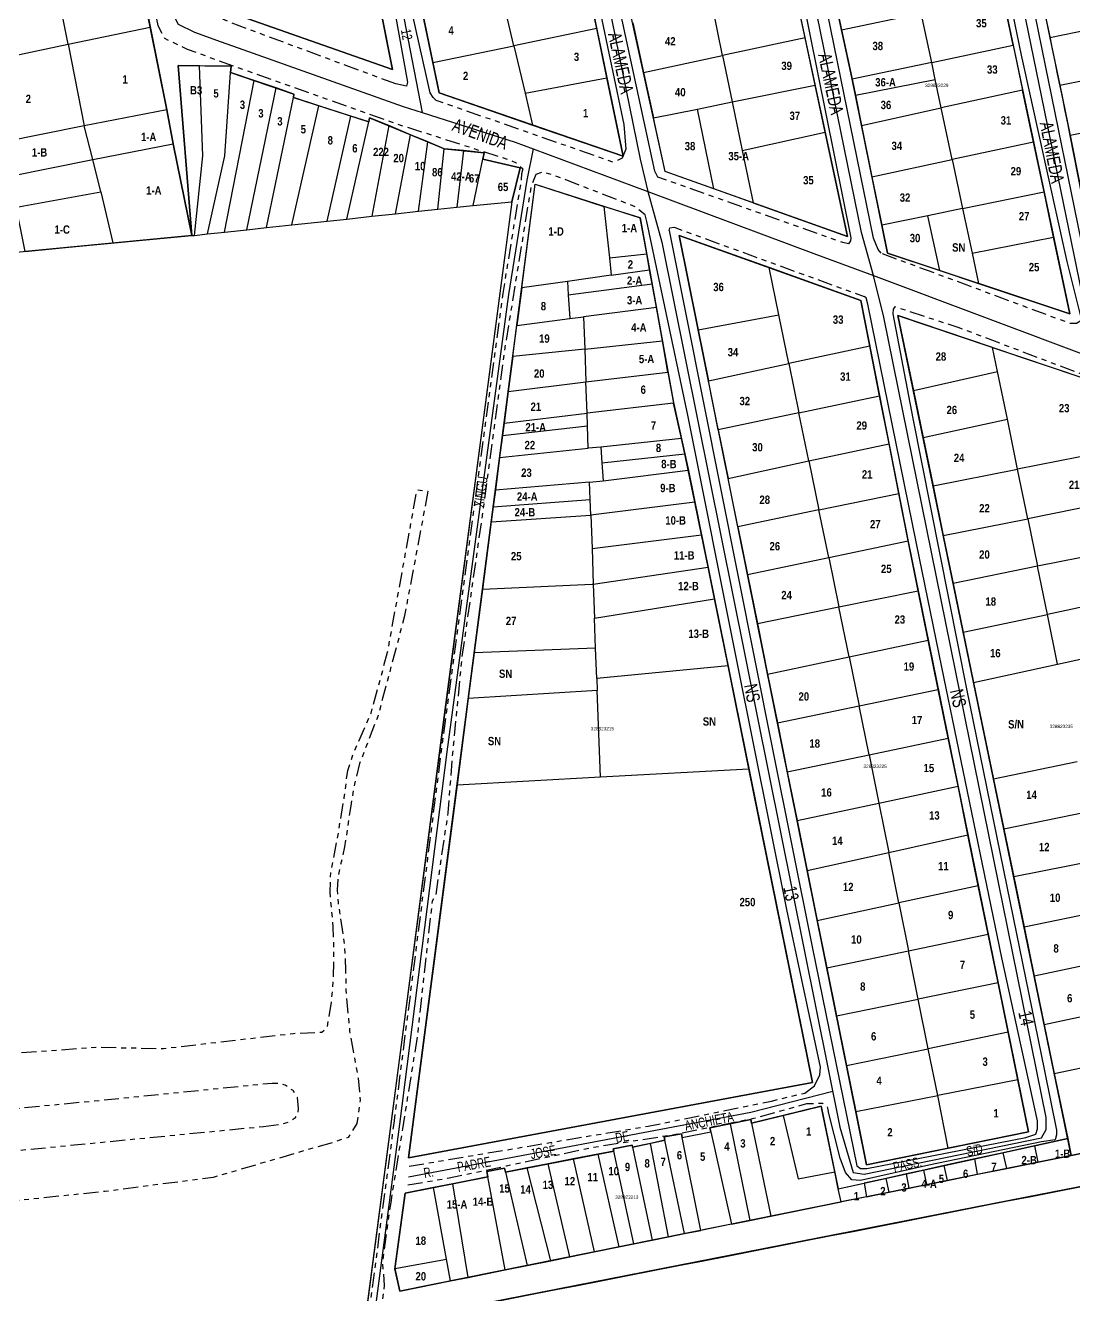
# Model space of a CAD drawing. Extents: x 205316 to 208372, y 4848714 to 4853250.
# Drawn here: x 206310.3 to 206625.4, y 4852137.1 to 4852518.7 of the extents above; entities that cross this region are included whole.
import ezdxf
from ezdxf.enums import TextEntityAlignment as Align

# ---------------------------------------------------------------- set-up
doc = ezdxf.new("R2010")
doc.units = 0
doc.header["$LTSCALE"] = 1.5
doc.header["$MEASUREMENT"] = 0
doc.linetypes.add('TRACO_25', pattern=[8, 3, -1, 1, -1, 1, -1])
for name, color, linetype in [('CD-MALHA-LOTES', 40, 'CONTINUOUS'), ('CD_TXT_QUADRA', 7, 'CONTINUOUS'), ('RU-QUADRAS', 6, 'CONTINUOUS'), ('SV-EIXO-RUA-N-PAV', 6, 'CONTINUOUS'), ('SV-EIXO-RUA-PAV', 20, 'CONTINUOUS'), ('SV-RUA-NAO-PAV-S-GUIA-C-GUIA', 7, 'CONTINUOUS'), ('SV-RUA-PAVIM-S-GUIA-C-GUIA', 7, 'CONTINUOUS'), ('SV-TXT-RUA-N-PAV-S-GUIA-C-GUIA', 7, 'CONTINUOUS'), ('SV-TXT-RUA-PAV-S-GUIA-C-GUIA', 7, 'CONTINUOUS'), ('Th_NmrPort', 7, 'CONTINUOUS')]:
    doc.layers.add(name, color=color, linetype=linetype)
doc.styles.add('ARIAL', font='arial.ttf')
doc.styles.add('ROMANS', font='arial.ttf', dxfattribs={"height": 0.2})
doc.styles.get("Standard").update_dxf_attribs({"font": 'swisscbo.ttf'})

msp = doc.modelspace()

# ---------------------------------------------------------------- linework, layer by layer
at = {"layer": 'CD-MALHA-LOTES', "linetype": 'Continuous'}
for p, q in [((206420.62, 4852505.38), (206408.37, 4852567.52)), ((206347.84, 4852518.12), (206344.86, 4852532.86)), ((206482.05, 4852517.7), (206479.06, 4852532.18)), ((206544.66, 4852514.9), (206541.53, 4852529.55)), ((206552.55, 4852531.64), (206555.65, 4852517.3)), ((206323.17, 4852512.98), (206320.28, 4852527.63)), ((206457.17, 4852512.53), (206453.74, 4852527.22)), ((206607.22, 4852512.66), (206604.1, 4852527.43)), ((206615.34, 4852528.9), (206618.26, 4852514.9)), ((206365.85, 4852524.66), (206420.62, 4852505.38)), ((206429.68, 4852522.51), (206432.81, 4852507.46)), ((206519.88, 4852509.56), (206516.81, 4852524.4)), ((206555.65, 4852517.3), (206579.58, 4852522.31)), ((206582.72, 4852507.5), (206579.58, 4852522.31)), ((206323.17, 4852512.98), (206347.84, 4852518.12)), ((206352.83, 4852493.28), (206347.84, 4852518.12)), ((206492.87, 4852519.42), (206496.14, 4852504.44)), ((206642.52, 4852519.91), (206618.26, 4852514.9)), ((206482.05, 4852517.7), (206457.17, 4852512.53)), ((206485.11, 4852502.9), (206482.05, 4852517.7)), ((206544.66, 4852514.9), (206519.88, 4852509.56)), ((206547.7, 4852500.72), (206544.66, 4852514.9)), ((206555.65, 4852517.3), (206558.75, 4852502.95)), ((206618.26, 4852514.9), (206621.23, 4852500.67)), ((206298.61, 4852507.77), (206323.17, 4852512.98)), ((206323.17, 4852512.98), (206328.01, 4852488.42)), ((206432.81, 4852507.46), (206457.17, 4852512.53)), ((206457.17, 4852512.53), (206460.51, 4852498.23)), ((206582.72, 4852507.5), (206607.22, 4852512.66)), ((206607.22, 4852512.66), (206610.06, 4852499.19)), ((206356.25, 4852506.64), (206360.38, 4852455.44)), ((206362.68, 4852506.52), (206356.25, 4852506.64)), ((206432.81, 4852507.46), (206434.7, 4852498.34)), ((206496.14, 4852504.44), (206519.88, 4852509.56)), ((206519.88, 4852509.56), (206522.76, 4852495.64)), ((206582.72, 4852507.5), (206558.85, 4852502.47)), ((206583.8, 4852502.41), (206582.72, 4852507.5)), ((206372.2, 4852506.35), (206362.68, 4852506.52)), ((206363.67, 4852479.47), (206362.68, 4852506.52)), ((206370.23, 4852479.47), (206372.01, 4852504.53)), ((206372.01, 4852504.53), (206372.2, 4852506.35)), ((206379.13, 4852502.09), (206372.01, 4852504.53)), ((206460.51, 4852498.23), (206485.11, 4852502.9)), ((206489.98, 4852479.32), (206485.11, 4852502.9)), ((206496.14, 4852504.44), (206499.11, 4852490.83)), ((206558.75, 4852502.95), (206558.85, 4852502.47)), ((206621.23, 4852500.67), (206645.5, 4852505.48)), ((206370.15, 4852456.49), (206379.13, 4852502.09)), ((206376.86, 4852457.21), (206385.67, 4852499.84)), ((206385.67, 4852499.84), (206379.13, 4852502.09)), ((206391.03, 4852498), (206385.67, 4852499.84)), ((206522.76, 4852495.64), (206547.7, 4852500.72)), ((206550.73, 4852486.53), (206547.7, 4852500.72)), ((206558.85, 4852502.47), (206559.82, 4852497.67)), ((206559.82, 4852497.67), (206583.8, 4852502.41)), ((206585.61, 4852493.84), (206583.8, 4852502.41)), ((206610.06, 4852499.19), (206585.61, 4852493.84)), ((206613.36, 4852483.51), (206610.06, 4852499.19)), ((206621.23, 4852500.67), (206624.33, 4852485.56)), ((206382.8, 4852457.85), (206390.94, 4852496.95)), ((206390.94, 4852496.95), (206391.03, 4852498)), ((206398.52, 4852494.5), (206390.94, 4852496.95)), ((206434.7, 4852498.34), (206462.74, 4852488.69)), ((206460.51, 4852498.23), (206462.74, 4852488.69)), ((206512.29, 4852493.51), (206522.76, 4852495.64)), ((206522.76, 4852495.64), (206525.78, 4852481.02)), ((206559.82, 4852497.67), (206561.65, 4852488.58)), ((206352.83, 4852493.28), (206328.01, 4852488.42)), ((206354.74, 4852483.07), (206352.83, 4852493.28)), ((206390.44, 4852458.67), (206398.52, 4852494.5)), ((206408.19, 4852491.37), (206398.52, 4852494.5)), ((206401.07, 4852459.82), (206408.19, 4852491.37)), ((206413.52, 4852489.65), (206408.19, 4852491.37)), ((206499.11, 4852490.83), (206512.29, 4852493.51)), ((206517.29, 4852469.52), (206512.29, 4852493.51)), ((206561.65, 4852488.58), (206585.61, 4852493.84)), ((206588.91, 4852478.31), (206585.61, 4852493.84)), ((206328.01, 4852488.42), (206303.7, 4852483.56)), ((206330.65, 4852478.3), (206328.01, 4852488.42)), ((206406.91, 4852460.44), (206413.52, 4852489.65)), ((206413.8, 4852490.9), (206413.52, 4852489.65)), ((206419.54, 4852488.52), (206413.8, 4852490.9)), ((206419.54, 4852488.52), (206414.44, 4852461.25)), ((206426.12, 4852485.8), (206419.54, 4852488.52)), ((206462.74, 4852488.69), (206489.98, 4852479.32)), ((206502.62, 4852474.74), (206499.11, 4852490.83)), ((206561.65, 4852488.58), (206564.76, 4852473.17)), ((206648.63, 4852490.3), (206624.33, 4852485.56)), ((206421.55, 4852462.02), (206426.12, 4852485.8)), ((206431.27, 4852483.67), (206426.12, 4852485.8)), ((206525.78, 4852481.02), (206550.73, 4852486.53)), ((206557.45, 4852455.15), (206550.73, 4852486.53)), ((206624.33, 4852485.56), (206627.23, 4852470.96)), ((206330.65, 4852478.3), (206354.74, 4852483.07)), ((206360.38, 4852455.44), (206354.74, 4852483.07)), ((206428.46, 4852462.76), (206431.27, 4852483.67)), ((206436.24, 4852481.59), (206431.27, 4852483.67)), ((206434.32, 4852463.39), (206436.24, 4852481.59)), ((206442.04, 4852481), (206436.24, 4852481.59)), ((206442.04, 4852481), (206440.01, 4852464)), ((206448.24, 4852480.38), (206442.04, 4852481)), ((206447.83, 4852478.39), (206448.24, 4852480.38)), ((206525.78, 4852481.02), (206529.02, 4852465.31)), ((206613.36, 4852483.51), (206588.91, 4852478.31)), ((206616.52, 4852468.57), (206613.36, 4852483.51)), ((206305.71, 4852473.36), (206330.65, 4852478.3)), ((206333.02, 4852468.62), (206330.65, 4852478.3)), ((206361.14, 4852455.52), (206363.67, 4852479.47)), ((206365.07, 4852455.94), (206370.23, 4852479.47)), ((206444.94, 4852464.53), (206447.83, 4852478.39)), ((206459.01, 4852475.79), (206447.83, 4852478.39)), ((206564.76, 4852473.17), (206588.91, 4852478.31)), ((206588.91, 4852478.31), (206592.03, 4852463.58)), ((206456.52, 4852465.57), (206459.01, 4852475.79)), ((206517.29, 4852469.52), (206502.62, 4852474.74)), ((206564.76, 4852473.17), (206567.7, 4852458.63)), ((206307.63, 4852463.99), (206333.02, 4852468.62)), ((206333.02, 4852468.62), (206336.59, 4852453.24)), ((206459.5, 4852439.74), (206463.55, 4852470.87)), ((206463.55, 4852470.87), (206484.15, 4852464.25)), ((206529.02, 4852465.31), (206517.29, 4852469.52)), ((206592.03, 4852463.58), (206616.52, 4852468.57)), ((206619.38, 4852454.98), (206616.52, 4852468.57)), ((206444.94, 4852464.53), (206456.52, 4852465.57)), ((206456.52, 4852465.57), (206446.5, 4852389.37)), ((206529.02, 4852465.31), (206557.45, 4852455.15)), ((206406.91, 4852460.44), (206414.44, 4852461.25)), ((206414.44, 4852461.25), (206421.55, 4852462.02)), ((206421.55, 4852462.02), (206428.46, 4852462.76)), ((206428.46, 4852462.76), (206434.32, 4852463.39)), ((206434.32, 4852463.39), (206440.01, 4852464)), ((206440.01, 4852464), (206444.94, 4852464.53)), ((206495.13, 4852460.78), (206484.15, 4852464.25)), ((206484.15, 4852464.25), (206485.85, 4852448.75)), ((206581.53, 4852461.43), (206567.7, 4852458.63)), ((206592.03, 4852463.58), (206581.53, 4852461.43)), ((206585.15, 4852444.97), (206581.53, 4852461.43)), ((206592.03, 4852463.58), (206594.87, 4852450.2)), ((206370.15, 4852456.49), (206376.86, 4852457.21)), ((206376.86, 4852457.21), (206382.8, 4852457.85)), ((206382.8, 4852457.85), (206390.44, 4852458.67)), ((206390.44, 4852458.67), (206401.07, 4852459.82)), ((206401.07, 4852459.82), (206406.91, 4852460.44)), ((206497.07, 4852449.99), (206495.13, 4852460.78)), ((206567.7, 4852458.63), (206569.41, 4852450.17)), ((206310.31, 4852450.65), (206336.59, 4852453.24)), ((206336.59, 4852453.24), (206360.38, 4852455.44)), ((206360.38, 4852455.44), (206361.14, 4852455.52)), ((206361.14, 4852455.52), (206365.07, 4852455.94)), ((206365.07, 4852455.94), (206370.15, 4852456.49)), ((206533.86, 4852445.83), (206506.79, 4852455.52)), ((206506.79, 4852455.52), (206512.52, 4852427.13)), ((206594.87, 4852450.2), (206619.38, 4852454.98)), ((206624.25, 4852431.9), (206619.38, 4852454.98)), ((206485.85, 4852448.75), (206497.07, 4852449.99)), ((206497.94, 4852445.15), (206497.07, 4852449.99)), ((206569.41, 4852450.17), (206585.15, 4852444.97)), ((206594.87, 4852450.2), (206596.81, 4852441.04)), ((206485.85, 4852448.75), (206486.42, 4852443.53)), ((206561.47, 4852435.94), (206533.86, 4852445.83)), ((206536.78, 4852431.61), (206533.86, 4852445.83)), ((206486.42, 4852443.53), (206473.26, 4852441.68)), ((206486.42, 4852443.53), (206497.94, 4852445.15)), ((206498.7, 4852440.95), (206497.94, 4852445.15)), ((206585.15, 4852444.97), (206596.81, 4852441.04)), ((206459.5, 4852439.74), (206458.03, 4852428.47)), ((206473.26, 4852441.68), (206459.5, 4852439.74)), ((206473.26, 4852441.68), (206473.51, 4852437.65)), ((206473.51, 4852437.65), (206498.7, 4852440.95)), ((206499.97, 4852433.88), (206498.7, 4852440.95)), ((206596.81, 4852441.04), (206624.25, 4852431.9)), ((206473.51, 4852437.65), (206473.95, 4852430.52)), ((206564.15, 4852422.25), (206561.47, 4852435.94)), ((206458.03, 4852428.47), (206473.95, 4852430.52)), ((206473.95, 4852430.52), (206478.07, 4852431.05)), ((206499.97, 4852433.88), (206478.07, 4852431.05)), ((206478.07, 4852431.05), (206478.43, 4852421.36)), ((206501.79, 4852423.79), (206499.97, 4852433.88)), ((206512.52, 4852427.13), (206536.78, 4852431.61)), ((206539.78, 4852417.01), (206536.78, 4852431.61)), ((206601.03, 4852421.83), (206572.57, 4852431.43)), ((206572.57, 4852431.43), (206577.22, 4852408.9)), ((206456.81, 4852419.1), (206458.03, 4852428.47)), ((206512.52, 4852427.13), (206515.61, 4852411.81)), ((206478.43, 4852421.36), (206501.79, 4852423.79)), ((206503.47, 4852414.44), (206501.79, 4852423.79)), ((206456.81, 4852419.1), (206455.45, 4852408.61)), ((206478.43, 4852421.36), (206456.81, 4852419.1)), ((206478.43, 4852421.36), (206478.79, 4852411.45)), ((206564.15, 4852422.25), (206539.78, 4852417.01)), ((206567.08, 4852407.3), (206564.15, 4852422.25)), ((206601.03, 4852421.83), (206628.45, 4852412.57)), ((206602.51, 4852414.59), (206601.03, 4852421.83)), ((206515.61, 4852411.81), (206539.78, 4852417.01)), ((206539.78, 4852417.01), (206542.83, 4852402.18)), ((206455.45, 4852408.61), (206478.79, 4852411.45)), ((206478.79, 4852411.45), (206503.47, 4852414.44)), ((206479.14, 4852402.04), (206478.79, 4852411.45)), ((206503.47, 4852414.44), (206505.15, 4852405.12)), ((206518.58, 4852397.06), (206515.61, 4852411.81)), ((206577.22, 4852408.9), (206602.51, 4852414.59)), ((206605.46, 4852400.24), (206602.51, 4852414.59)), ((206455.45, 4852408.61), (206454.21, 4852399.09)), ((206577.22, 4852408.9), (206580.13, 4852394.78)), ((206505.15, 4852405.12), (206479.14, 4852402.04)), ((206507.49, 4852394.46), (206505.15, 4852405.12)), ((206542.83, 4852402.18), (206567.08, 4852407.3)), ((206569.9, 4852392.88), (206567.08, 4852407.3)), ((206454.21, 4852399.09), (206479.14, 4852402.04)), ((206479.27, 4852398.24), (206479.14, 4852402.04)), ((206542.83, 4852402.18), (206518.58, 4852397.06)), ((206545.81, 4852387.7), (206542.83, 4852402.18)), ((206580.13, 4852394.78), (206605.46, 4852400.24)), ((206608.53, 4852385.25), (206605.46, 4852400.24)), ((206454.21, 4852399.09), (206453.73, 4852395.37)), ((206453.73, 4852395.37), (206479.27, 4852398.24)), ((206479.52, 4852391.53), (206479.27, 4852398.24)), ((206518.58, 4852397.06), (206521.52, 4852382.48)), ((206453.73, 4852395.37), (206452.86, 4852388.75)), ((206507.49, 4852394.46), (206483.3, 4852391.88)), ((206508.54, 4852389.81), (206507.49, 4852394.46)), ((206545.81, 4852387.7), (206569.9, 4852392.88)), ((206572.82, 4852377.97), (206569.9, 4852392.88)), ((206580.13, 4852394.78), (206583.13, 4852380.23)), ((206446.5, 4852389.37), (206436.44, 4852312.96)), ((206452.86, 4852388.75), (206451.59, 4852378.92)), ((206452.86, 4852388.75), (206479.52, 4852391.53)), ((206483.3, 4852391.88), (206479.52, 4852391.53)), ((206483.3, 4852391.88), (206483.59, 4852387.16)), ((206483.59, 4852387.16), (206508.54, 4852389.81)), ((206509.57, 4852384.96), (206508.54, 4852389.81)), ((206633, 4852390.08), (206608.53, 4852385.25)), ((206483.59, 4852387.16), (206483.95, 4852381.78)), ((206483.95, 4852381.78), (206509.57, 4852384.96)), ((206511.53, 4852375.33), (206509.57, 4852384.96)), ((206521.52, 4852382.48), (206545.81, 4852387.7)), ((206545.81, 4852387.7), (206548.84, 4852372.97)), ((206583.13, 4852380.23), (206608.53, 4852385.25)), ((206611.59, 4852370.35), (206608.53, 4852385.25)), ((206479.9, 4852381.29), (206451.59, 4852378.92)), ((206479.9, 4852381.29), (206483.95, 4852381.78)), ((206480.08, 4852376.14), (206479.9, 4852381.29)), ((206524.47, 4852367.89), (206521.52, 4852382.48)), ((206451.59, 4852378.92), (206450.94, 4852373.96)), ((206548.84, 4852372.97), (206572.82, 4852377.97)), ((206575.61, 4852363.72), (206572.82, 4852377.97)), ((206583.13, 4852380.23), (206586.21, 4852365.3)), ((206450.94, 4852373.96), (206450.35, 4852369.43)), ((206450.94, 4852373.96), (206480.08, 4852376.14)), ((206480.26, 4852371.37), (206480.08, 4852376.14)), ((206511.53, 4852375.33), (206480.26, 4852371.37)), ((206513.52, 4852365.54), (206511.53, 4852375.33)), ((206636, 4852375.21), (206611.59, 4852370.35)), ((206450.35, 4852369.43), (206447.71, 4852349.11)), ((206450.35, 4852369.43), (206480.26, 4852371.37)), ((206480.26, 4852371.37), (206480.63, 4852361.38)), ((206548.84, 4852372.97), (206524.47, 4852367.89)), ((206551.78, 4852358.69), (206548.84, 4852372.97)), ((206586.21, 4852365.3), (206611.59, 4852370.35)), ((206611.59, 4852370.35), (206614.52, 4852356.03)), ((206480.63, 4852361.38), (206513.52, 4852365.54)), ((206515.51, 4852355.74), (206513.52, 4852365.54)), ((206524.47, 4852367.89), (206527.36, 4852353.55)), ((206551.78, 4852358.69), (206575.61, 4852363.72)), ((206578.67, 4852348.69), (206575.61, 4852363.72)), ((206586.21, 4852365.3), (206589.18, 4852350.91)), ((206480.63, 4852361.38), (206481.02, 4852350.63)), ((206527.36, 4852353.55), (206551.78, 4852358.69)), ((206551.78, 4852358.69), (206554.84, 4852343.81)), ((206638.89, 4852360.94), (206614.52, 4852356.03)), ((206481.02, 4852350.63), (206515.51, 4852355.74)), ((206517.43, 4852346.26), (206515.51, 4852355.74)), ((206614.52, 4852356.03), (206589.18, 4852350.91)), ((206617.49, 4852341.56), (206614.52, 4852356.03)), ((206480.69, 4852350.58), (206447.71, 4852349.11)), ((206481.02, 4852350.63), (206480.69, 4852350.58)), ((206481.02, 4852350.63), (206481.39, 4852340.43)), ((206527.36, 4852353.55), (206530.34, 4852338.79)), ((206589.18, 4852350.91), (206592.21, 4852336.2)), ((206447.71, 4852349.11), (206445.22, 4852329.99)), ((206554.84, 4852343.81), (206578.67, 4852348.69)), ((206581.69, 4852333.87), (206578.67, 4852348.69)), ((206641.76, 4852346.72), (206617.49, 4852341.56)), ((206481.39, 4852340.43), (206517.43, 4852346.26)), ((206521.52, 4852326.12), (206517.43, 4852346.26)), ((206530.34, 4852338.79), (206554.84, 4852343.81)), ((206557.92, 4852328.82), (206554.84, 4852343.81)), ((206481.72, 4852331.45), (206481.39, 4852340.43)), ((206530.34, 4852338.79), (206533.4, 4852323.61)), ((206592.21, 4852336.2), (206617.49, 4852341.56)), ((206620.56, 4852326.59), (206617.49, 4852341.56)), ((206592.21, 4852336.2), (206595.34, 4852321.07)), ((206481.72, 4852331.45), (206445.22, 4852329.99)), ((206482.05, 4852322.34), (206481.72, 4852331.45)), ((206557.92, 4852328.82), (206581.69, 4852333.87)), ((206584.72, 4852319), (206581.69, 4852333.87)), ((206620.56, 4852326.59), (206644.76, 4852331.89)), ((206445.22, 4852329.99), (206443.44, 4852316.29)), ((206533.4, 4852323.61), (206557.92, 4852328.82)), ((206557.92, 4852328.82), (206560.95, 4852314.08)), ((206521.52, 4852326.12), (206482.05, 4852322.34)), ((206527.8, 4852295.18), (206521.52, 4852326.12)), ((206533.4, 4852323.61), (206536.35, 4852308.99)), ((206595.34, 4852321.07), (206620.56, 4852326.59)), ((206482.05, 4852322.34), (206482.19, 4852318.65)), ((206595.34, 4852321.07), (206601.31, 4852292.09)), ((206443.44, 4852316.29), (206440.06, 4852290.3)), ((206482.19, 4852318.65), (206443.44, 4852316.29)), ((206483.14, 4852292.7), (206482.19, 4852318.65)), ((206560.95, 4852314.08), (206584.72, 4852319)), ((206587.69, 4852304.41), (206584.72, 4852319)), ((206436.44, 4852312.96), (206429.08, 4852256.75)), ((206536.35, 4852308.99), (206560.95, 4852314.08)), ((206563.91, 4852299.39), (206560.95, 4852314.08)), ((206536.35, 4852308.99), (206539.33, 4852294.2)), ((206563.91, 4852299.39), (206587.69, 4852304.41)), ((206590.64, 4852289.93), (206587.69, 4852304.41)), ((206539.33, 4852294.2), (206563.91, 4852299.39)), ((206563.91, 4852299.39), (206566.83, 4852284.87)), ((206626.4, 4852297.25), (206601.31, 4852292.09)), ((206483.14, 4852292.7), (206527.8, 4852295.18)), ((206546.95, 4852200.88), (206527.8, 4852295.18)), ((206539.33, 4852294.2), (206542.27, 4852279.65)), ((206440.06, 4852290.3), (206425.49, 4852178.17)), ((206440.06, 4852290.3), (206483.14, 4852292.7)), ((206566.83, 4852284.87), (206590.64, 4852289.93)), ((206593.62, 4852275.32), (206590.64, 4852289.93)), ((206601.31, 4852292.09), (206604.41, 4852277.08)), ((206542.27, 4852279.65), (206566.83, 4852284.87)), ((206566.83, 4852284.87), (206569.82, 4852270.02)), ((206604.41, 4852277.08), (206629.37, 4852282.21)), ((206542.27, 4852279.65), (206545.31, 4852264.57)), ((206569.82, 4852270.02), (206593.62, 4852275.32)), ((206596.74, 4852260.01), (206593.62, 4852275.32)), ((206604.41, 4852277.08), (206607.38, 4852262.67)), ((206545.31, 4852264.57), (206569.82, 4852270.02)), ((206572.87, 4852254.84), (206569.82, 4852270.02)), ((206632.26, 4852267.56), (206607.38, 4852262.67)), ((206545.31, 4852264.57), (206548.34, 4852249.52)), ((206607.38, 4852262.67), (206610.48, 4852247.64)), ((206596.74, 4852260.01), (206572.87, 4852254.84)), ((206599.71, 4852245.41), (206596.74, 4852260.01)), ((206429.08, 4852256.75), (206421.14, 4852196.04)), ((206548.34, 4852249.52), (206572.87, 4852254.84)), ((206572.87, 4852254.84), (206575.77, 4852240.42)), ((206610.48, 4852247.64), (206635.19, 4852252.74)), ((206548.34, 4852249.52), (206551.22, 4852235.29)), ((206610.48, 4852247.64), (206613.55, 4852232.78)), ((206575.77, 4852240.42), (206599.71, 4852245.41)), ((206602.69, 4852230.83), (206599.71, 4852245.41)), ((206551.22, 4852235.29), (206575.77, 4852240.42)), ((206578.69, 4852225.94), (206575.77, 4852240.42)), ((206638.08, 4852238.08), (206613.55, 4852232.78)), ((206551.22, 4852235.29), (206554.11, 4852220.93)), ((206613.55, 4852232.78), (206616.56, 4852218.17)), ((206602.69, 4852230.83), (206578.69, 4852225.94)), ((206605.72, 4852215.95), (206602.69, 4852230.83)), ((206554.11, 4852220.93), (206578.69, 4852225.94)), ((206581.69, 4852211), (206578.69, 4852225.94)), ((206907.76, 4852225.1), (206611.27, 4852166.36)), ((206554.11, 4852220.93), (206557.14, 4852205.95)), ((206640.97, 4852223.46), (206616.56, 4852218.17)), ((206616.56, 4852218.17), (206619.57, 4852203.57)), ((206605.72, 4852215.95), (206581.69, 4852211)), ((206608.64, 4852201.62), (206605.72, 4852215.95)), ((206557.14, 4852205.95), (206581.69, 4852211)), ((206584.53, 4852196.92), (206581.69, 4852211)), ((206557.14, 4852205.95), (206559.92, 4852192.12)), ((206619.57, 4852203.57), (206643.88, 4852208.7)), ((206608.64, 4852201.62), (206584.53, 4852196.92)), ((206611.81, 4852186.04), (206608.64, 4852201.62)), ((206619.57, 4852203.57), (206623.61, 4852183.99)), ((206425.49, 4852178.17), (206546.95, 4852200.88)), ((206421.14, 4852196.04), (206404.68, 4852070.14)), ((206549.47, 4852193.75), (206538.04, 4852190.95)), ((206553.59, 4852173.98), (206549.47, 4852193.75)), ((206559.92, 4852192.12), (206584.53, 4852196.92)), ((206587.71, 4852181.11), (206584.53, 4852196.92)), ((206538.04, 4852190.95), (206528.56, 4852188.62)), ((206538.04, 4852190.95), (206542.57, 4852171.92)), ((206559.92, 4852192.12), (206563.16, 4852176.08)), ((206522.13, 4852188.45), (206516.08, 4852187.21)), ((206516.08, 4852187.21), (206516.35, 4852186)), ((206528.33, 4852189.72), (206522.13, 4852188.45)), ((206522.13, 4852188.45), (206528.04, 4852159.39)), ((206528.56, 4852188.62), (206528.33, 4852189.72)), ((206528.56, 4852188.62), (206534.33, 4852160.66)), ((206498.2, 4852182.55), (206492.8, 4852181.36)), ((206502.52, 4852183.5), (206498.2, 4852182.55)), ((206503.6, 4852154.44), (206498.2, 4852182.55)), ((206507.49, 4852185.41), (206502.31, 4852184.47)), ((206502.31, 4852184.47), (206502.52, 4852183.5)), ((206508.47, 4852155.42), (206502.52, 4852183.5)), ((206507.71, 4852184.3), (206507.49, 4852185.41)), ((206507.71, 4852184.3), (206516.35, 4852186)), ((206513.3, 4852156.4), (206507.71, 4852184.3)), ((206516.35, 4852186), (206522.56, 4852158.28)), ((206587.71, 4852181.11), (206611.81, 4852186.04)), ((206623.61, 4852183.99), (206613.63, 4852181.8)), ((206624.65, 4852178.95), (206623.61, 4852183.99)), ((206624.65, 4852178.95), (206648.79, 4852183.84)), ((206482.39, 4852179.31), (206474.97, 4852177.86)), ((206487.15, 4852180.24), (206482.39, 4852179.31)), ((206482.39, 4852179.31), (206488.73, 4852151.43)), ((206492.66, 4852182.04), (206487.01, 4852180.86)), ((206487.01, 4852180.86), (206487.15, 4852180.24)), ((206493.25, 4852152.34), (206487.15, 4852180.24)), ((206492.8, 4852181.36), (206492.66, 4852182.04)), ((206492.8, 4852181.36), (206498.68, 4852153.44)), ((206563.16, 4852176.08), (206587.71, 4852181.11)), ((206604.24, 4852179.74), (206595.7, 4852177.87)), ((206613.63, 4852181.8), (206604.24, 4852179.74)), ((206605.28, 4852175.03), (206604.24, 4852179.74)), ((206613.63, 4852181.8), (206614.59, 4852176.91)), ((206614.59, 4852176.91), (206624.65, 4852178.95)), ((206454.36, 4852175.09), (206448.99, 4852174.13)), ((206454.63, 4852173.9), (206454.36, 4852175.09)), ((206461.18, 4852175.18), (206454.63, 4852173.9)), ((206467.44, 4852176.4), (206461.18, 4852175.18)), ((206468.27, 4852147.28), (206461.18, 4852175.18)), ((206474.97, 4852177.86), (206467.44, 4852176.4)), ((206473.98, 4852148.44), (206467.44, 4852176.4)), ((206474.97, 4852177.86), (206481.24, 4852149.91)), ((206586.52, 4852175.85), (206580.39, 4852174.51)), ((206595.7, 4852177.87), (206586.52, 4852175.85)), ((206587.5, 4852171.43), (206586.52, 4852175.85)), ((206596.53, 4852173.26), (206595.7, 4852177.87)), ((206596.53, 4852173.26), (206605.28, 4852175.03)), ((206605.28, 4852175.03), (206614.59, 4852176.91)), ((206449.3, 4852172.5), (206438.78, 4852170.42)), ((206448.99, 4852174.13), (206449.3, 4852172.5)), ((206454.57, 4852144.51), (206449.3, 4852172.5)), ((206454.63, 4852173.9), (206461.1, 4852145.83)), ((206542.57, 4852171.92), (206553.59, 4852173.98)), ((206554.65, 4852168.86), (206553.59, 4852173.98)), ((206569.06, 4852172.02), (206562.39, 4852170.56)), ((206575.15, 4852173.36), (206569.06, 4852172.02)), ((206569.94, 4852167.87), (206569.06, 4852172.02)), ((206580.39, 4852174.51), (206575.15, 4852173.36)), ((206575.95, 4852169.09), (206575.15, 4852173.36)), ((206581.29, 4852170.17), (206580.39, 4852174.51)), ((206581.29, 4852170.17), (206587.5, 4852171.43)), ((206587.5, 4852171.43), (206596.53, 4852173.26)), ((206424.44, 4852167.58), (206421.33, 4852144.88)), ((206432.99, 4852169.27), (206424.44, 4852167.58)), ((206438.78, 4852170.42), (206432.99, 4852169.27)), ((206436.92, 4852147.77), (206432.99, 4852169.27)), ((206443.44, 4852142.25), (206438.78, 4852170.42)), ((206554.65, 4852168.86), (206562.39, 4852170.56)), ((206555.49, 4852164.94), (206554.65, 4852168.86)), ((206562.39, 4852170.56), (206563.18, 4852166.5)), ((206563.18, 4852166.5), (206569.94, 4852167.87)), ((206569.94, 4852167.87), (206575.95, 4852169.09)), ((206575.95, 4852169.09), (206581.29, 4852170.17)), ((206611.27, 4852166.36), (206423.29, 4852129.49)), ((206534.33, 4852160.66), (206555.49, 4852164.94)), ((206563.18, 4852166.5), (206555.49, 4852164.94)), ((206522.56, 4852158.28), (206528.04, 4852159.39)), ((206528.04, 4852159.39), (206534.33, 4852160.66)), ((206508.47, 4852155.42), (206513.3, 4852156.4)), ((206522.56, 4852158.28), (206513.3, 4852156.4)), ((206488.73, 4852151.43), (206493.25, 4852152.34)), ((206493.25, 4852152.34), (206498.68, 4852153.44)), ((206498.68, 4852153.44), (206503.6, 4852154.44)), ((206503.6, 4852154.44), (206508.47, 4852155.42)), ((206468.27, 4852147.28), (206473.98, 4852148.44)), ((206473.98, 4852148.44), (206481.24, 4852149.91)), ((206481.24, 4852149.91), (206488.73, 4852151.43)), ((206421.33, 4852144.88), (206436.92, 4852147.77)), ((206421.33, 4852144.88), (206422.92, 4852138.1)), ((206438.12, 4852141.18), (206436.92, 4852147.77)), ((206443.44, 4852142.25), (206454.57, 4852144.51)), ((206454.57, 4852144.51), (206461.1, 4852145.83)), ((206461.1, 4852145.83), (206468.27, 4852147.28)), ((206422.92, 4852138.1), (206438.12, 4852141.18)), ((206438.12, 4852141.18), (206443.44, 4852142.25))]:
    msp.add_line(p, q, dxfattribs=at)
at = {"layer": 'RU-QUADRAS', "linetype": 'Continuous'}
for points in [[(206256.6, 4852717.39), (206305.97, 4852727.93), (206352.83, 4852493.28), (206354.74, 4852483.07), (206360.38, 4852455.44), (206310.31, 4852450.65), (206303.7, 4852483.56), (206295.62, 4852522.55), (206286.72, 4852567.7)], [(206470.78, 4852620.02), (206494.19, 4852624.76), (206501.49, 4852589.6), (206503.05, 4852589.94), (206495.72, 4852625.07), (206521.9, 4852630.36), (206533.42, 4852567.43), (206557.45, 4852455.15), (206502.62, 4852474.74)], [(206539.92, 4852590.17), (206589.19, 4852599.98), (206595.67, 4852567.4), (206624.25, 4852431.9), (206569.41, 4852450.17), (206558.75, 4852502.95)], [(206420.47, 4852566.87), (206469.86, 4852576.56), (206489.98, 4852479.32), (206434.7, 4852498.34)], [(206425.49, 4852178.17), (206463.55, 4852470.87), (206495.13, 4852460.78), (206505.12, 4852405.27), (206509.61, 4852384.8), (206546.95, 4852200.88)], [(206506.79, 4852455.52), (206561.47, 4852435.94), (206575.65, 4852363.52), (206611.81, 4852186.04), (206563.16, 4852176.08)], [(206572.57, 4852431.43), (206628.45, 4852412.57), (206673.67, 4852188.88), (206624.65, 4852178.95)], [(206421.32, 4852144.82), (206424.44, 4852167.58), (206449.3, 4852172.5), (206448.99, 4852174.13), (206454.36, 4852175.09), (206454.62, 4852173.9), (206487.16, 4852180.24), (206487.01, 4852180.86), (206492.66, 4852182.04), (206492.8, 4852181.36), (206502.52, 4852183.5), (206502.31, 4852184.47), (206507.49, 4852185.41), (206507.71, 4852184.3), (206516.34, 4852186), (206516.08, 4852187.21), (206528.33, 4852189.72), (206528.56, 4852188.62), (206549.47, 4852193.75), (206554.65, 4852168.86), (206623.61, 4852183.99), (206624.65, 4852178.95), (206422.92, 4852138.1)]]:
    msp.add_lwpolyline(points, close=True, dxfattribs=at)
for points in [[(206346.74, 4852607.3), (206456.1, 4852629.86), (206460.59, 4852605.6), (206463.53, 4852606.11), (206467.28, 4852586.07), (206407.05, 4852574.04), (206420.62, 4852505.38), (206365.85, 4852524.66, 0.004522), (206349.66, 4852600.76), (206348.31, 4852600.48)], [(206599.44, 4852603.89), (206649.55, 4852613.4), (206658.34, 4852567.52), (206685.42, 4852435.94), (206636.04, 4852425.93), (206624.37, 4852485.59, 0.003337)]]:
    msp.add_lwpolyline(points, format="xyb", close=True, dxfattribs=at)
msp.add_lwpolyline([(206238.8, 4852443.98), (206360.38, 4852455.44), (206356.25, 4852506.64), (206372.2, 4852506.35), (206372.01, 4852504.53), (206391.03, 4852498), (206390.94, 4852496.95), (206413.51, 4852489.65), (206413.8, 4852490.9), (206436.33, 4852481.58), (206448.24, 4852480.38), (206447.83, 4852478.39), (206459.01, 4852475.79), (206456.52, 4852465.57), (206395.64, 4852001.44), (206000.03, 4851932.31)], dxfattribs=at)
msp.add_lwpolyline([(206423.29, 4852129.49, 0.000953), (206907.76, 4852225.1), (206916.37, 4852227.49), (206955.52, 4852230.53), (206982.87, 4852231.91), (207000.13, 4852234.7), (207054.17, 4852242.43), (207111.38, 4852250.2), (207164.77, 4852265.63), (207200.01, 4852271.23), (207215.44, 4852271.53), (207286.47, 4852202.93), (207305.29, 4852204.06), (207351.84, 4852214.84)], format="xyb", dxfattribs=at)
at = {"layer": 'SV-EIXO-RUA-N-PAV', "flags": 128}
for points in [[(206345.93, 4852567.52), (206350.49, 4852549), (206353.06, 4852532.4), (206355.43, 4852520.48), (206356.22, 4852519.01), (206361.14, 4852516.66), (206369.21, 4852513.7), (206375.67, 4852511.42), (206423.88, 4852494.29), (206429.56, 4852492.47), (206457.49, 4852483.53), (206462.93, 4852481.5), (206497.38, 4852468.74), (206548.13, 4852449.76), (206565.25, 4852443.44), (206631.92, 4852418.44), (206636.05, 4852417.13), (206692.79, 4852428.56), (206752.62, 4852440.76), (206812.74, 4852452.67), (206871.53, 4852464.87), (206931.95, 4852476.48), (206955.59, 4852480.65)], [(206462.93, 4852481.5), (206461.09, 4852472.17), (206455.5, 4852437.75), (206437, 4852300.25), (206422.75, 4852188.29), (206413.06, 4852114.64), (206408.63, 4852077.37), (206404.02, 4852038.92), (206399.2, 4852003.28), (206400.7, 4851986.21)], [(206425.48, 4852172.53), (206528.35, 4852191.91), (206552.98, 4852198.21)]]:
    msp.add_lwpolyline(points, dxfattribs=at)
at = {"layer": 'SV-EIXO-RUA-PAV', "flags": 128}
for points in [[(206416.54, 4852567.52), (206416.23, 4852561.43), (206429.56, 4852492.47)], [(206476.97, 4852567.51), (206495.15, 4852478.44), (206497.38, 4852468.74), (206501.6, 4852453.49), (206555.15, 4852187.43), (206559.08, 4852173.83), (206562.44, 4852173.27), (206615.71, 4852184.2), (206617.11, 4852186.73), (206617.11, 4852190.37), (206568.33, 4852430.92), (206565.25, 4852443.44), (206561.6, 4852456.43), (206538.99, 4852567.51)], [(206664.24, 4852567.51), (206690.71, 4852439.33), (206736.13, 4852215.74), (206737.25, 4852210.42), (206736.13, 4852206.77), (206684.82, 4852196.12), (206680.33, 4852196.12), (206677.81, 4852197.8), (206636.04, 4852400.78), (206631.92, 4852418.44), (206601.39, 4852567.51)]]:
    msp.add_lwpolyline(points, dxfattribs=at)
at = {"layer": 'SV-RUA-NAO-PAV-S-GUIA-C-GUIA', "linetype": 'TRACO_25', "flags": 128}
for points in [[(206340.2, 4852567.52), (206347.08, 4852533.85), (206347.6, 4852531.3), (206350.13, 4852518.59), (206352.17, 4852514.77), (206358.98, 4852511.53), (206367.32, 4852508.46), (206373.81, 4852506.17), (206422.1, 4852489.02), (206455.52, 4852478.32), (206457.8, 4852477.33), (206459.79, 4852475.55), (206459.39, 4852474.02), (206459.37, 4852472.32), (206453.79, 4852438), (206435.29, 4852300.48), (206421.04, 4852188.51), (206411.35, 4852114.86), (206406.91, 4852077.58), (206402.31, 4852039.14), (206396.74, 4852001.83), (206396.62, 4851994.63), (206396.59, 4851991.96), (206395.1, 4851988.95)], [(206421.66, 4852501.05), (206372.11, 4852519.43), (206366.69, 4852522), (206364.42, 4852526.04), (206362.05, 4852534.44), (206355.16, 4852558.8), (206352.46, 4852567.52)], [(206490.75, 4852481.47), (206489.68, 4852478.78), (206487.08, 4852477.47), (206483.01, 4852478.91), (206433.75, 4852496.12)], [(206497.09, 4852459.66), (206496.56, 4852461.74), (206493.77, 4852464.05), (206468.91, 4852473.7), (206465.64, 4852474.49), (206463.71, 4852473.79), (206462.24, 4852469.94), (206454.62, 4852422.86), (206448.09, 4852374.7), (206441.41, 4852327.91), (206438.53, 4852297.9), (206437.31, 4852281.89), (206433.62, 4852257.06), (206432.6, 4852255.35), (206429.48, 4852227.64), (206428.23, 4852215.58), (206423.67, 4852186.89), (206420.12, 4852164.81), (206417.64, 4852146.75), (206418.2, 4852139.81), (206405.71, 4852040.3), (206402.31, 4852006.2), (206402.22, 4851999.55), (206403.65, 4851991.88), (206405.16, 4851990.61)], [(206558.38, 4852454.81), (206558.37, 4852453.84), (206557.68, 4852452.95), (206556.06, 4852453.38), (206500.45, 4852473.05)], [(206503.83, 4852457.02), (206504.04, 4852457.77), (206505.37, 4852457.95), (206562.41, 4852437.16)], [(206627.53, 4852430.82), (206627.52, 4852429.87), (206626.21, 4852429.06), (206624.24, 4852429.06), (206567.52, 4852450.14)], [(206632.74, 4852406.35), (206632.29, 4852408.36), (206631.55, 4852411.14), (206630.69, 4852412.38), (206628.38, 4852413.53), (206590.7, 4852427.82), (206571.6, 4852434.05)], [(205796.33, 4852389.29), (205821.35, 4852392.67), (205859.9, 4852396.62), (205894.02, 4852399.58), (205949.84, 4852404.56), (206008, 4852409.2), (206029.38, 4852409.05), (206035.56, 4852404.05), (206036.5, 4852399.44), (206042.22, 4852322.49), (206044.71, 4852320.31), (206046.23, 4852319.59), (206066.09, 4852321.46), (206164.81, 4852331.74), (206206.79, 4852335.25), (206210.92, 4852335.2), (206214.17, 4852335.15), (206214.57, 4852339.3), (206207.66, 4852389.95), (206213.41, 4852390.45), (206221.37, 4852331.39), (206222.88, 4852330.04), (206226.55, 4852325.85), (206229.31, 4852319.29), (206229.69, 4852313.89), (206227.94, 4852309.73), (206224.59, 4852305.9), (206219.59, 4852302.47), (206215.74, 4852300.49), (206178.99, 4852297.54), (206051.29, 4852285.53), (206048.83, 4852284.79), (206048.57, 4852282.27), (206049.4, 4852277.23), (206050.66, 4852275.67), (206053.57, 4852274.68), (206065, 4852274.51), (206074.35, 4852274.39), (206083.92, 4852273.62), (206090.71, 4852272.71), (206096.66, 4852271.18), (206098.57, 4852269.36), (206100.83, 4852264.35), (206101.76, 4852258.89), (206106.66, 4852219.02), (206108.38, 4852207.3), (206108.68, 4852201.14), (206108.19, 4852196.79), (206107.51, 4852194.04), (206109.99, 4852192.7), (206158.18, 4852198.01), (206236.63, 4852205.8), (206278.67, 4852207.61), (206331.46, 4852211.46), (206351.79, 4852211.07), (206390.96, 4852215.62), (206399.42, 4852216.01), (206401.04, 4852217.41), (206402.34, 4852225.02), (206402.96, 4852232.46), (206403.07, 4852240.51), (206402.88, 4852247.51), (206401.9, 4852258.09), (206402.13, 4852264.09), (206404.13, 4852274.21), (206406.17, 4852286.5), (206407.2, 4852294.61), (206409.02, 4852300.04), (206414.23, 4852311.92), (206419.2, 4852330.22), (206428.06, 4852379.07), (206431.32, 4852378.58)], [(206431.32, 4852378.58), (206424.19, 4852340.71), (206416.32, 4852311.19), (206410.78, 4852296.72), (206409.25, 4852290.56), (206408.11, 4852284.03), (206406.28, 4852271.68), (206404.26, 4852262.66), (206404.03, 4852258.64), (206404.31, 4852254.84), (206406.22, 4852242.34), (206406.57, 4852234.44), (206406.64, 4852228.66), (206407.78, 4852216.28), (206410.32, 4852202.17), (206410.96, 4852195.57), (206409.97, 4852188.48), (206407.33, 4852184.32), (206402.89, 4852182.85), (206393.58, 4852180.17), (206366.74, 4852172.29), (206334.22, 4852168.08), (206304.05, 4852164.95), (206276.04, 4852164.86), (206260.72, 4852164.03), (206261.09, 4852157.9), (206258.07, 4852156.21), (206250.48, 4852155.21), (206126.14, 4852142.59), (206020.67, 4852132.12), (205923.69, 4852122.87), (205922.03, 4852120.7), (205921.71, 4852116.4), (205923.56, 4852109.08), (205922.72, 4852097.41), (205919.21, 4852088.76), (205911.57, 4852079.66), (205903.78, 4852072.66), (205894.82, 4852065.95), (205888.68, 4852060.73), (205883.35, 4852056.29), (205879.58, 4852051.8), (205874.82, 4852045.11), (205872.03, 4852041.72), (205870.39, 4852039.73), (205866.42, 4852035.28), (205865.25, 4852030.8), (205865.14, 4852026.79), (205863.13, 4852022.46), (205857.44, 4852020.16), (205796.31, 4852013.77)], [(206425.65, 4852175.69), (206497.51, 4852187.74), (206534.54, 4852195.28), (206544.62, 4852197.67)], [(206425.26, 4852170.07), (206437.19, 4852172.04), (206454.98, 4852175.81), (206480.13, 4852181.24), (206506.86, 4852185.49), (206530.8, 4852190.48), (206545.15, 4852194.54), (206549.88, 4852194.63), (206551.32, 4852193.64), (206551.65, 4852192.28)]]:
    msp.add_lwpolyline(points, dxfattribs=at)
msp.add_lwpolyline([(206381.94, 4852187.64), (206386.73, 4852188.23), (206389.29, 4852188.9), (206391.53, 4852190.32), (206392.3, 4852191.48), (206392.42, 4852193.08), (206392.09, 4852196.33), (206390.79, 4852198.4), (206388.43, 4852200.08), (206386.66, 4852200.5), (206384.51, 4852200.58), (206327.75, 4852194.91), (206260.91, 4852188.52), (206259.38, 4852187.81), (206258.24, 4852186.63), (206257.46, 4852184.76), (206257.31, 4852182.29), (206258.12, 4852179.28), (206259.62, 4852177.46), (206261.88, 4852176.31), (206264.15, 4852176.13), (206267.86, 4852176.51)], close=True, dxfattribs=at)
at = {"layer": 'SV-RUA-PAVIM-S-GUIA-C-GUIA', "flags": 128}
for points in [[(206414.22, 4852567.52), (206414.13, 4852566.17), (206414.07, 4852562.77), (206418.83, 4852536.65), (206425.21, 4852501.58), (206424.84, 4852500.43), (206421.66, 4852501.05)], [(206433.75, 4852496.12), (206432.88, 4852496.98), (206432.03, 4852498.39), (206423.37, 4852536.82), (206418.28, 4852561.17), (206417.93, 4852566.19), (206418.47, 4852567.52)], [(206473.69, 4852567.52), (206479.68, 4852539.02), (206482.82, 4852524.1), (206490.16, 4852488.82), (206490.75, 4852481.47)], [(206500.45, 4852473.05), (206499.5, 4852474.81), (206485.89, 4852537.95), (206485.63, 4852539.25), (206479.98, 4852567.52)], [(206535.87, 4852567.52), (206540.41, 4852544.34), (206541, 4852541.4), (206558.38, 4852454.81)], [(206567.52, 4852450.14), (206566.61, 4852451.25), (206565.19, 4852454.65), (206547.47, 4852541.65), (206542.21, 4852567.52)], [(206597.82, 4852567.52), (206602.65, 4852543.8), (206609.6, 4852509.7), (206623.35, 4852447.7), (206627.53, 4852430.82)], [(206636.4, 4852424.06), (206635.12, 4852424.05), (206634.07, 4852425.59), (206628.64, 4852449.2), (206615.96, 4852511.5), (206609.32, 4852544.06), (206607.88, 4852551.08), (206604.45, 4852567.52)], [(206544.62, 4852197.67), (206547.47, 4852199.86), (206549.14, 4852203.12), (206549.27, 4852205.46), (206545.25, 4852224.22), (206539.16, 4852252.87), (206524.23, 4852327.24), (206509.41, 4852401.48), (206497.09, 4852459.66)], [(206503.83, 4852457.02), (206519.26, 4852379.55), (206534.74, 4852301.58), (206546.79, 4852241.67), (206560.25, 4852175.82), (206561.36, 4852174.98), (206563.26, 4852174.98), (206611.03, 4852184.36), (206614, 4852185.32), (206614.49, 4852186.94), (206614.5, 4852189.37), (206603.78, 4852238.36), (206585.75, 4852325.69), (206578.19, 4852362.86), (206563.58, 4852434.87), (206563.01, 4852436.71), (206562.41, 4852437.16)], [(206571.6, 4852434.05), (206571.12, 4852433.38), (206571, 4852431.98), (206577.01, 4852400.43), (206593.14, 4852319.22), (206605.33, 4852259.76), (206616.68, 4852204.31), (206620.21, 4852186.49), (206620.27, 4852185.14), (206619.87, 4852183.57), (206615.72, 4852182.98), (206581.85, 4852176.04), (206561.29, 4852171.43), (206558.77, 4852171.62), (206556.82, 4852173.82), (206555.22, 4852178.09), (206551.65, 4852192.28)]]:
    msp.add_lwpolyline(points, dxfattribs=at)

# ---------------------------------------------------------------- texts
at = {"layer": 'CD_TXT_QUADRA', "color": 7, "linetype": 'Continuous', "style": 'ROMANS'}
for s, p in [('328823229', (206584.26, 4852500.63)), ('328823235', (206621.7, 4852307.9)), ('328823215', (206483.75, 4852307.24)), ('328823225', (206565.72, 4852295.91)), ('328823213', (206491.08, 4852166.38))]:
    msp.add_text(s, height=1, dxfattribs=at).set_placement(p, align=Align.MIDDLE)
at = {"layer": 'SV-TXT-RUA-N-PAV-S-GUIA-C-GUIA', "style": 'ARIAL', "width": 0.7}
for s, height, rotation, p in [('AVENIDA', 4, 340, (206438.28, 4852487.08)), ('XINGU', 3, 82, (206448.01, 4852373.62)), ('ANCHIETA', 3, 11, (206508.84, 4852186.34)), ('DE', 3, 10, (206487.94, 4852182.65)), ('R.         PADRE               JOSÉ', 3, 10, (206430.32, 4852172.11))]:
    msp.add_text(s, height=height, rotation=rotation, dxfattribs=at).set_placement(p)
at = {"layer": 'SV-TXT-RUA-PAV-S-GUIA-C-GUIA', "style": 'ARIAL', "width": 0.7}
for s, height, rotation, p in [('ALAMEDA          NS             12', 3, 280, (206416.78, 4852553.54)), ('ALAMEDA                                      ', 4, 282, (206485.4, 4852516.09)), ('ALAMEDA       ', 4, 282, (206548.56, 4852509.82)), ('ALAMEDA', 4, 281, (206615.17, 4852489.29)), ('NS                                                    13', 4, 281, (206526.29, 4852320.25)), ('NS                                                                                      14', 4, 282, (206588.18, 4852318.61)), ('PASS.                 S/D', 3, 12, (206571.51, 4852173.87))]:
    msp.add_text(s, height=height, rotation=rotation, dxfattribs=at).set_placement(p)
at = {"layer": 'Th_NmrPort', "color": 1}
for s, p in [('4', (206437.48, 4852517.12)), ('35', (206596.07, 4852519.31)), ('42', (206502.57, 4852513.88)), ('3', (206475.18, 4852509.21)), ('38', (206564.93, 4852512.48)), ('39', (206537.54, 4852506.51)), ('33', (206599.35, 4852505.39)), ('1', (206339.51, 4852502.43)), ('2', (206441.85, 4852503.47)), ('36-A', (206565.75, 4852501.56)), ('B3', (206359.82, 4852499.15)), ('5', (206366.84, 4852498.22)), ('40', (206505.58, 4852498.59)), ('2', (206310.42, 4852496.55)), ('3', (206374.78, 4852494.8)), ('36', (206567.39, 4852494.74)), ('3', (206380.32, 4852492.22)), ('1', (206477.91, 4852492.28)), ('37', (206540, 4852491.49)), ('31', (206603.45, 4852490.1)), ('3', (206386.04, 4852489.82)), ('5', (206393.06, 4852487.43)), ('1-A', (206345.08, 4852485.11)), ('8', (206401.18, 4852484.11)), ('34', (206570.66, 4852482.45)), ('1-B', (206312.28, 4852480.47)), ('6', (206408.56, 4852481.71)), ('222', (206414.83, 4852480.6)), ('20', (206420.92, 4852478.76)), ('38', (206508.5, 4852482.36)), ('35-A', (206521.61, 4852479.35)), ('10', (206427.38, 4852476.36)), ('86', (206432.55, 4852474.52)), ('42-A', (206438.27, 4852473.23)), ('67', (206443.63, 4852472.67)), ('35', (206544.09, 4852472.11)), ('29', (206606.45, 4852474.81)), ('1-A', (206346.63, 4852469.03)), ('65', (206452.3, 4852470.09)), ('32', (206573.12, 4852466.89)), ('27', (206608.91, 4852461.28)), ('1-C', (206319.09, 4852457.28)), ('1-D', (206467.54, 4852456.71)), ('1-A', (206489.59, 4852457.73)), ('30', (206576.13, 4852454.72)), ('SN', (206588.87, 4852451.91)), ('2', (206491.38, 4852446.79)), ('25', (206611.91, 4852445.99)), ('2-A', (206491.13, 4852441.92)), ('36', (206517.07, 4852440.01)), ('8', (206465.24, 4852434.24)), ('3-A', (206491.13, 4852436.03)), ('33', (206553.02, 4852430.21)), ('4-A', (206492.41, 4852427.83)), ('19', (206464.72, 4852424.5)), ('5-A', (206494.72, 4852418.36)), ('34', (206521.42, 4852420.42)), ('28', (206583.91, 4852419.1)), ('20', (206463.18, 4852414)), ('31', (206555.2, 4852413.07)), ('6', (206495.23, 4852409.14)), ('21', (206462.16, 4852404.01)), ('32', (206524.96, 4852405.72)), ('26', (206587.18, 4852403.04)), ('23', (206620.95, 4852403.59)), ('21-A', (206460.62, 4852397.86)), ('7', (206498.31, 4852398.38)), ('29', (206560.1, 4852398.37)), ('22', (206460.36, 4852392.49)), ('8', (206499.82, 4852391.63)), ('30', (206528.78, 4852391.84)), ('24', (206589.36, 4852388.62)), ('23', (206459.34, 4852384.18)), ('8-B', (206501.43, 4852386.78)), ('21', (206561.74, 4852383.67)), ('9-B', (206501.13, 4852379.57)), ('21', (206623.95, 4852380.55)), ('24-A', (206458.06, 4852377.01)), ('28', (206530.96, 4852376.05)), ('24-B', (206457.35, 4852372.28)), ('22', (206596.99, 4852373.47)), ('10-B', (206502.66, 4852369.84)), ('27', (206564.19, 4852368.7)), ('26', (206533.98, 4852362.08)), ('25', (206456.26, 4852359.08)), ('11-B', (206505.23, 4852359.33)), ('20', (206596.99, 4852359.59)), ('25', (206567.48, 4852355.28)), ('12-B', (206506.51, 4852350.11)), ('24', (206537.52, 4852347.39)), ('18', (206598.89, 4852345.44)), ('27', (206454.72, 4852339.61)), ('23', (206571.57, 4852340.04)), ('13-B', (206509.59, 4852335.77)), ('16', (206600.25, 4852329.92)), ('SN', (206452.67, 4852323.73)), ('19', (206574.29, 4852325.89)), ('20', (206542.7, 4852316.91)), ('SN', (206513.94, 4852309.38)), ('17', (206576.74, 4852309.83)), ('S/N', (206605.7, 4852308.54)), ('SN', (206449.34, 4852303.49)), ('18', (206545.97, 4852302.75)), ('15', (206580.29, 4852295.4)), ('16', (206549.51, 4852288.06)), ('14', (206611.15, 4852287.31)), ('13', (206581.92, 4852281.14)), ('14', (206552.78, 4852273.52)), ('12', (206614.96, 4852271.64)), ('11', (206584.64, 4852265.9)), ('12', (206556.04, 4852259.64)), ('250', (206524.97, 4852255.09)), ('10', (206618.23, 4852256.4)), ('9', (206587.64, 4852251.2)), ('10', (206558.5, 4852243.85)), ('8', (206619.32, 4852241.16)), ('7', (206591.18, 4852236.23)), ('8', (206561.22, 4852229.7)), ('6', (206623.41, 4852226.19)), ('5', (206594.18, 4852221.26)), ('6', (206564.49, 4852214.73)), ('3', (206597.99, 4852207.11)), ('4', (206566.12, 4852201.4)), ('1', (206601.26, 4852191.6)), ('1', (206544.96, 4852186.11)), ('2', (206569.39, 4852185.88)), ('4', (206520.38, 4852181.58)), ('3', (206525.19, 4852182.54)), ('2', (206534.11, 4852183.23)), ('6', (206506.11, 4852178.98)), ('5', (206513.11, 4852178.56)), ('2-B', (206609.7, 4852177.53)), ('1-B', (206619.77, 4852179.45)), ('10', (206485.56, 4852174.21)), ('9', (206490.5, 4852175.45)), ('8', (206496.41, 4852176.54)), ('7', (206501.21, 4852176.96)), ('6', (206592.13, 4852173.41)), ('7', (206600.64, 4852175.47)), ('13', (206465.79, 4852170.1)), ('12', (206472.38, 4852171.19)), ('11', (206479.25, 4852172.43)), ('4-A', (206579.64, 4852170.39)), ('5', (206584.86, 4852171.9)), ('15', (206452.75, 4852169)), ('14', (206459.07, 4852168.72)), ('1', (206559.32, 4852166.69)), ('2', (206567.28, 4852168.2)), ('3', (206573.6, 4852169.3)), ('15-A', (206436.96, 4852164.2)), ('14-B', (206444.79, 4852165.02)), ('18', (206427.58, 4852153.29)), ('20', (206427.58, 4852142.59))]:
    msp.add_text(s, height=2.5, dxfattribs=at).set_placement(p, align=Align.MIDDLE_LEFT)

doc.saveas('drawing.dxf')
